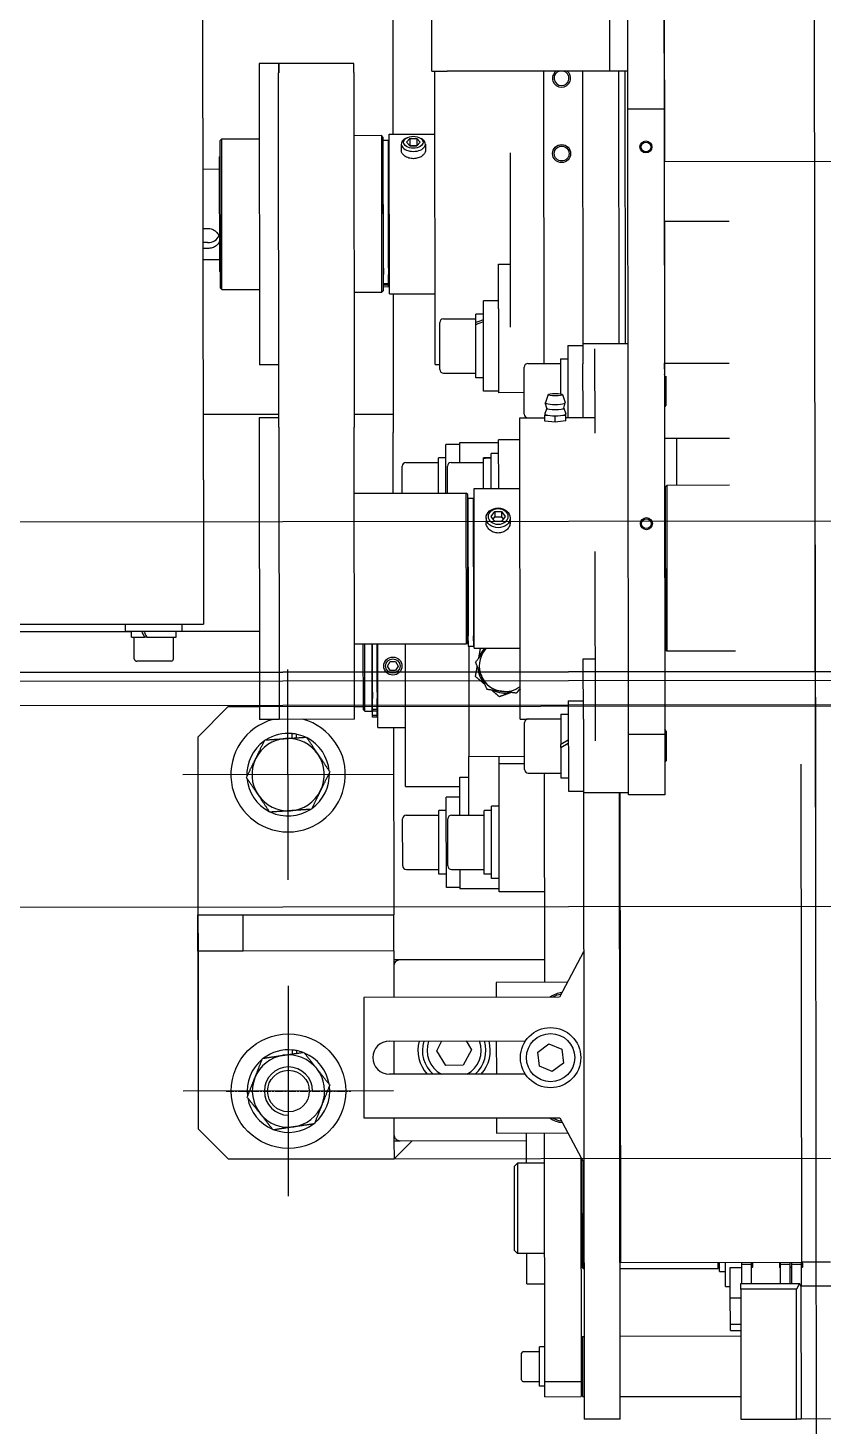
# Model space of a CAD drawing. Header units: feet. Extents: x -99009 to 3252343, y -11094690 to 9035152.
# Drawn here: x 2520143.1 to 2520406.9, y -1973461.8 to -1972997.9 of the extents above; entities that cross this region are included whole.
import ezdxf

# ---------------------------------------------------------------- set-up
doc = ezdxf.new("R2010")
doc.units = ezdxf.units.FT
doc.linetypes.add('CHAIN', pattern=[0.7087, 0.4724, -0.0591, 0.1181, -0.0591])
for name, color, linetype in [('1', 1, 'Continuous'), ('K-LINE', 7, 'Continuous'), ('栗本図面枠', 7, 'Continuous')]:
    doc.layers.add(name, color=color, linetype=linetype)

# ---------------------------------------------------------------- blocks, each defined once
blk = doc.blocks.new('K24582845e8a56')
at = {"layer": '栗本図面枠', "color": 1}
for p, q in [((-3309.55, 250, 0), (-3309.55, -1150, 0)), ((-3309.55, -506), (-3309.55, 250)), ((-3309.55, 250, 0), (-3309.55, -1150, 0)), ((-3306.55, 247, 0), (-3306.55, -1147, 0)), ((-3298.55, 209, 0), (-3298.55, -1109, 0)), ((-3298.05, 195), (-3298.05, -195)), ((-3148.05, -195), (-3148.05, 195)), ((-3359.55, -450), (-3359.55, 194)), ((-3231.55, 142, 0), (-3231.55, -1042, 0)), ((-3478.91, -49.88), (-3478.91, 49.87)), ((-3113.55, 4.82), (-3113.55, -4.83)), ((-3105.61, 5), (-3105.61, -5)), ((-3061.55, 5), (-3061.55, -5)), ((-3351.63, 0), (-2903.56, 0)), ((-3264.58, 0), (-4586.7, 0)), ((-3113.28, -4.49), (-3113.55, -4.49)), ((-3113.28, -4.49), (-3111.9, -4.49)), ((-3111.9, -4.83), (-3111.9, -4.47)), ((-3278.79, -4.83), (-3113.55, -4.83)), ((-3112.93, -4.83), (-3113.55, -4.83)), ((-3113.55, -64.88), (-3113.55, -4.83)), ((-3112.93, -8.03), (-3113.55, -8.03)), ((-3112.93, -8.57), (-3113.55, -8.57)), ((-3105.61, -4.83), (-3112.93, -4.83)), ((-3112.93, -8.03), (-3112.93, -4.83)), ((-3106.55, -8.03), (-3112.93, -8.03)), ((-3106.55, -8.57), (-3112.93, -8.57)), ((-3112.93, -11.77), (-3112.93, -8.57)), ((-3111.9, -8.57), (-3111.9, -8.03)), ((-3105.61, -5), (-3106.55, -5.5)), ((-3106.55, -5.5), (-3104.67, -6.5)), ((-3106.55, -25), (-3106.55, -5.5)), ((-3106.55, -5.5), (-3106.55, -5.5)), ((-3105.61, -5), (-3061.55, -5)), ((-3104.67, -6.5), (-3104.67, -25)), ((-3061.55, -6.5), (-3104.67, -6.5)), ((-3061.55, -5), (-3061.55, -6.5)), ((-3061.55, -25), (-3061.55, -6.5)), ((-3112.93, -11.77), (-3113.55, -11.77)), ((-3113.55, -12.1), (-3113.28, -12.1)), ((-3113.28, -12.1), (-3111.9, -12.1)), ((-3106.55, -11.77), (-3112.93, -11.77)), ((-3111.9, -12.12), (-3111.9, -11.77)), ((-3113.28, -21.08), (-3113.55, -21.08)), ((-3112.93, -21.42), (-3113.55, -21.42)), ((-3113.28, -21.08), (-3111.9, -21.08)), ((-3106.55, -21.42), (-3112.93, -21.42)), ((-3112.93, -24.62), (-3112.93, -21.42)), ((-3111.9, -21.42), (-3111.9, -21.06)), ((-3316.41, -26.5), (-3316.41, -49.25)), ((-3112.93, -24.62), (-3113.55, -24.62)), ((-3106.55, -24.62), (-3112.93, -24.62)), ((-3111.9, -28.44), (-3111.9, -24.62)), ((-3104.67, -25), (-3106.55, -25)), ((-3104.67, -25), (-3061.55, -25)), ((-3101.74, -28.44), (-3101.74, -25)), ((-3093.08, -28.44), (-3093.08, -25)), ((-3090.93, -28.44), (-3090.93, -25)), ((-3089.05, -25), (-3089.05, -65)), ((-3069.05, -65), (-3069.05, -25)), ((-3458.91, -28.44), (-3458.91, -49.88)), ((-3411.91, -49.88), (-3411.91, -28.44)), ((-3386.91, -28.44), (-3386.91, -49.88)), ((-3371.41, -28.44), (-3371.41, -49.25)), ((-3105.55, -30), (-3113.55, -30)), ((-3110.55, -32), (-3113.55, -32)), ((-3112.05, -32), (-3111.55, -32.5)), ((-3101.74, -28.44), (-3111.9, -28.44)), ((-3110.55, -32), (-3110.55, -30)), ((-3105.55, -30), (-3105.55, -28.44)), ((-3093.08, -28.44), (-3101.74, -28.44)), ((-3090.93, -28.44), (-3093.08, -28.44)), ((-3111.55, -32.5), (-3113.55, -32.5)), ((-3111.55, -65), (-3111.55, -32.5)), ((-3386.91, -46), (-3371.41, -46)), ((-3544.34, -49.88), (-3478.91, -49.88)), ((-3534.11, -50), (-3496.21, -50)), ((-3496.21, -50), (-3496.21, -62)), ((-3496.21, -50), (-3288.71, -50)), ((-3458.91, -49.88), (-3478.91, -49.88)), ((-3458.91, -49.88), (-3411.91, -49.88)), ((-3407.89, -49.88), (-3411.91, -49.88)), ((-3408.19, -49.88), (-3408.32, -50)), ((-3407.59, -49.5), (-3397.97, -49.5)), ((-3397.97, -49.5), (-3397.47, -50)), ((-3386.91, -49.88), (-3397.59, -49.88)), ((-3371.41, -49.25), (-3316.41, -49.25)), ((-3370.91, -49.75), (-3371.41, -49.25)), ((-3370.91, -49.75), (-3316.91, -49.75)), ((-3367.55, -49.75), (-3367.55, -50)), ((-3363.91, -50), (-3363.91, -49.75)), ((-3323.91, -50), (-3323.91, -49.75)), ((-3316.91, -49.75), (-3316.41, -49.25)), ((-3289.86, -49.5), (-3290.36, -50)), ((-3289.86, -49.5), (-3280.01, -49.5)), ((-3288.71, -50), (-3288.71, -62)), ((-3288.71, -50), (-3268.71, -50)), ((-3280.01, -49.5), (-3279.51, -50)), ((-3268.71, -50), (-3268.71, -62)), ((-3496.21, -62), (-3534.11, -62)), ((-3508.91, -62), (-3508.91, -68)), ((-3508.91, -63), (-3418.39, -63)), ((-3288.71, -62), (-3496.21, -62)), ((-3418.39, -62), (-3418.39, -77)), ((-3268.71, -62), (-3288.71, -62)), ((-3269.44, -62), (-3269.44, -77)), ((-3269.44, -64.88), (-3113.55, -64.88)), ((-3153.55, -65), (-3153.55, -64.88)), ((-3151.55, -65), (-3151.55, -64.88)), ((-3508.91, -68), (-3526.38, -68)), ((-3418.39, -65), (-3508.91, -65)), ((-3508.91, -68), (-3508.91, -74)), ((-3061.62, -65), (-3269.44, -65)), ((-3061.62, -65), (-3061.62, -77)), ((-3508.91, -74), (-3508.91, -122)), ((-3388.71, -73), (-3416.78, -73)), ((-3393.91, -82.7), (-3393.91, -73)), ((-3286.65, -73), (-3349.46, -73)), ((-3313.86, -77), (-3313.86, -73)), ((-3508.91, -77), (-3418.39, -77)), ((-3418.39, -77), (-3411.78, -77)), ((-3417.89, -82), (-3417.89, -77)), ((-3393.91, -77), (-3411.78, -77)), ((-3293.83, -77), (-3313.86, -77)), ((-3299.94, -82), (-3299.94, -77)), ((-3293.83, -77), (-3269.44, -77)), ((-3269.94, -82), (-3269.94, -77)), ((-3269.44, -77), (-3061.62, -77)), ((-3216.62, -77), (-3201.62, -85)), ((-3161.62, -85), (-3146.62, -77)), ((-3148.49, -78), (-3074.05, -78)), ((-3148.05, -78), (-3148.05, -77.77)), ((-3112.05, -77.75), (-3148.02, -77.75)), ((-3111.55, -77.25), (-3147.08, -77.25)), ((-3146.55, -77.75), (-3146.55, -78)), ((-3116.55, -77.75), (-3116.55, -78)), ((-3112.05, -77.75), (-3111.55, -77.25)), ((-3111.55, -77.25), (-3111.55, -77)), ((-3089.05, -77.5), (-3089.05, -77)), ((-3089.05, -77.5), (-3069.05, -77.5)), ((-3082.05, -78), (-3082.05, -77.5)), ((-3076.05, -78), (-3076.05, -77.5)), ((-3074.05, -78), (-3069.05, -78)), ((-3074.05, -90), (-3074.05, -78)), ((-3069.05, -77.5), (-3069.05, -77)), ((-3069.05, -90), (-3069.05, -78)), ((-3417.89, -82), (-3393.91, -82)), ((-3413.44, -84.5), (-3413.44, -82)), ((-3401.55, -83.8), (-3398.9, -82.91)), ((-3397.07, -83.4), (-3398.84, -82.9)), ((-3397.1, -83.4), (-3395.16, -82.71)), ((-3395.48, -82.7), (-3395.49, -82.82)), ((-3395.12, -82.7), (-3395.48, -82.7)), ((-3394.77, -82.7), (-3395.12, -82.7)), ((-3392.8, -82.7), (-3394.77, -82.7)), ((-3394.6, -84.45), (-3394.77, -82.7)), ((-3392.8, -82.7), (-3392.45, -86.2)), ((-3299.94, -82), (-3269.94, -82)), ((-3295.49, -84.5), (-3295.49, -82)), ((-3286.88, -82), (-3285.44, -84.5)), ((-3284.44, -84.5), (-3285.88, -82)), ((-3274.39, -84.5), (-3274.39, -82)), ((-3206.55, -82.37), (-3206.55, -106)), ((-3156.55, -106), (-3156.55, -82.3)), ((-3413.44, -84.5), (-3401.82, -84.5)), ((-3411.89, -95.3), (-3411.89, -84.5)), ((-3394.77, -89.7), (-3394.6, -87.95)), ((-3394.42, -86.2), (-3394.6, -84.45)), ((-3394.6, -87.95), (-3394.42, -86.2)), ((-3392.45, -86.2), (-3394.42, -86.2)), ((-3392.45, -86.2), (-3392.8, -89.7)), ((-3295.49, -84.5), (-3285.44, -84.5)), ((-3293.94, -95.3), (-3293.94, -84.5)), ((-3284.44, -84.5), (-3285.44, -84.5)), ((-3284.44, -84.5), (-3274.39, -84.5)), ((-3275.94, -95.3), (-3275.94, -84.5)), ((-3201.62, -85), (-3201.62, -150)), ((-3186.14, -88.56), (-3184.33, -84.31)), ((-3184.33, -84.31), (-3179.75, -83.75)), ((-3179.75, -83.75), (-3176.97, -87.44)), ((-3176.97, -87.44), (-3178.78, -91.69)), ((-3161.62, -150), (-3161.62, -85)), ((-3508.91, -90), (-3411.89, -90)), ((-3401.55, -88.6), (-3398.9, -89.49)), ((-3397.07, -89), (-3398.84, -89.5)), ((-3397.1, -89), (-3395.16, -89.69)), ((-3395.49, -89.58), (-3395.48, -89.7)), ((-3395.48, -89.7), (-3395.12, -89.7)), ((-3395.12, -89.7), (-3394.77, -89.7)), ((-3392.8, -89.7), (-3394.77, -89.7)), ((-3393.91, -98), (-3393.91, -89.7)), ((-3275.94, -90), (-3206.55, -90)), ((-3236.55, -90), (-3236.55, -105)), ((-3214.05, -90), (-3214.05, -138)), ((-3183.36, -92.25), (-3186.14, -88.56)), ((-3178.78, -91.69), (-3183.36, -92.25)), ((-3074.05, -90), (-3156.55, -90)), ((-3146.55, -90), (-3146.55, -99)), ((-3116.55, -90), (-3116.55, -99)), ((-3106.55, -96), (-3106.55, -90)), ((-3085.55, -90), (-3085.55, -91.75)), ((-3072.55, -91.75), (-3085.55, -91.75)), ((-3084.05, -97.15), (-3084.05, -91.75)), ((-3069.05, -90), (-3074.05, -90)), ((-3074.05, -97.15), (-3074.05, -91.75)), ((-3072.55, -90), (-3072.55, -91.75)), ((-3395.09, -96.5), (-3410.69, -96.5)), ((-3402.22, -96.5), (-3402.22, -105)), ((-3293.91, -98), (-3293.91, -95.52)), ((-3277.14, -96.5), (-3292.74, -96.5)), ((-3281.55, -115), (-3281.55, -96.5)), ((-3279.05, -96.5), (-3279.05, -105)), ((-3187.12, -141.5), (-3187.12, -96.31)), ((-3176.12, -96.39), (-3176.12, -141.5)), ((-3156.45, -96), (-3156.55, -96)), ((-3146.55, -96), (-3156.45, -96)), ((-3154.05, -138), (-3154.05, -96)), ((-3148.05, -140), (-3148.05, -96)), ((-3106.65, -96), (-3116.55, -96)), ((-3106.55, -96), (-3106.65, -96)), ((-3423.99, -101), (-3481.79, -101)), ((-3444.91, -105), (-3444.91, -101)), ((-3293.91, -98), (-3393.91, -98)), ((-3386.55, -98), (-3386.55, -105)), ((-3370.41, -113.2), (-3370.41, -98)), ((-3360.68, -101.2), (-3359.11, -101.2)), ((-3317.41, -113.2), (-3317.41, -98)), ((-3146.55, -99), (-3116.55, -99)), ((-3145.55, -100), (-3146.55, -99)), ((-3117.55, -100), (-3145.55, -100)), ((-3117.55, -100), (-3116.55, -99)), ((-3074.65, -97.75), (-3083.45, -97.75)), ((-3430.02, -105), (-3444.91, -105)), ((-3432.72, -105), (-3432.72, -110)), ((-3430.02, -105), (-3402.22, -105)), ((-3402.72, -105), (-3402.72, -110)), ((-3370.41, -105), (-3386.55, -105)), ((-3385.55, -105), (-3385.55, -118)), ((-3382.05, -105), (-3382.05, -107.5)), ((-3362.76, -104.05), (-3361.12, -102.89)), ((-3362.76, -106.35), (-3362.76, -104.05)), ((-3362.76, -104.05), (-3361.04, -104.05)), ((-3362.76, -106.35), (-3361.04, -106.35)), ((-3361.12, -107.51), (-3362.76, -106.35)), ((-3361.12, -102.89), (-3359.48, -104.05)), ((-3359.48, -106.35), (-3361.12, -107.51)), ((-3361.04, -104.05), (-3360.26, -103.5)), ((-3361.04, -106.35), (-3361.04, -104.05)), ((-3360.26, -106.9), (-3361.04, -106.35)), ((-3359.48, -104.05), (-3359.48, -106.35)), ((-3279.05, -105), (-3281.55, -105)), ((-3236.55, -105), (-3279.05, -105)), ((-3265.05, -105), (-3265.05, -107.5)), ((-3241.05, -105), (-3241.05, -107.5)), ((-3237.55, -105), (-3237.55, -118)), ((-3206.55, -106), (-3201.62, -106)), ((-3187.12, -106), (-3176.12, -106)), ((-3161.62, -106), (-3156.55, -106)), ((-3402.72, -110), (-3432.72, -110)), ((-3428.27, -110), (-3428.27, -112.5)), ((-3407.17, -110), (-3407.17, -112.5)), ((-3370.41, -107.5), (-3382.05, -107.5)), ((-3380.6, -107.5), (-3380.6, -110)), ((-3380.49, -110), (-3380.6, -110)), ((-3380.3, -110), (-3380.49, -110)), ((-3370.41, -110), (-3380.3, -110)), ((-3379.05, -120.8), (-3379.05, -110)), ((-3360.68, -109.2), (-3359.11, -109.2)), ((-3241.05, -107.5), (-3265.05, -107.5)), ((-3263.6, -107.5), (-3263.6, -110)), ((-3242.5, -110), (-3263.6, -110)), ((-3262.05, -120.8), (-3262.05, -110)), ((-3244.05, -120.8), (-3244.05, -110)), ((-3242.5, -107.5), (-3242.5, -110)), ((-3425.48, -112.5), (-3428.27, -112.5)), ((-3426.72, -123.3), (-3426.72, -112.5)), ((-3424.77, -112.5), (-3425.48, -112.5)), ((-3407.17, -112.5), (-3424.77, -112.5)), ((-3408.72, -123.3), (-3408.72, -112.5)), ((-3317.41, -113.2), (-3370.41, -113.2)), ((-3368.41, -115.3), (-3368.91, -115.8)), ((-3318.91, -115.8), (-3368.91, -115.8)), ((-3368.91, -152.95), (-3368.91, -115.8)), ((-3319.41, -115.3), (-3368.41, -115.3)), ((-3367.21, -113.45), (-3321.55, -113.45)), ((-3367.21, -115.2), (-3367.21, -113.45)), ((-3367.21, -115.2), (-3321.55, -115.2)), ((-3363.91, -113.45), (-3363.91, -113.2)), ((-3362.66, -115.3), (-3362.66, -115.2)), ((-3325.16, -115.3), (-3325.16, -115.2)), ((-3323.91, -113.45), (-3323.91, -113.2)), ((-3319.93, -113.45), (-3321.55, -113.45)), ((-3319.93, -115.2), (-3321.55, -115.2)), ((-3319.93, -113.45), (-3318.22, -113.45)), ((-3319.93, -115.2), (-3318.22, -115.2)), ((-3319.41, -115.3), (-3318.91, -115.8)), ((-3318.91, -152.95), (-3318.91, -115.8)), ((-3318.22, -113.45), (-3318.07, -113.45)), ((-3318.22, -115.2), (-3318.07, -115.2)), ((-3318.07, -115.2), (-3318.07, -113.45)), ((-3318.07, -115), (-3281.55, -115)), ((-3262.05, -115), (-3281.55, -115)), ((-3274.68, -118), (-3274.68, -115)), ((-3187.12, -116.01), (-3184.2, -114.23)), ((-3184.2, -114.23), (-3179.13, -116.99)), ((-3385.55, -118), (-3379.05, -118)), ((-3385.05, -118), (-3385.05, -122.5)), ((-3262.05, -118), (-3274.68, -118)), ((-3271.55, -136), (-3271.55, -118)), ((-3268.05, -118), (-3268.05, -122.5)), ((-3244.05, -118), (-3237.55, -118)), ((-3238.05, -118), (-3238.05, -122.5)), ((-3179.13, -116.99), (-3178.98, -122.76)), ((-3508.91, -127), (-3508.91, -122)), ((-3409.92, -124.5), (-3425.52, -124.5)), ((-3411.55, -126), (-3411.55, -124.5)), ((-3368.91, -122.5), (-3385.05, -122.5)), ((-3380.6, -122.5), (-3380.6, -125)), ((-3368.91, -125), (-3380.6, -125)), ((-3379.05, -135.8), (-3379.05, -125)), ((-3368.91, -122), (-3377.85, -122)), ((-3238.05, -122.5), (-3268.05, -122.5)), ((-3263.6, -122.5), (-3263.6, -125)), ((-3242.5, -125), (-3263.6, -125)), ((-3262.05, -135.8), (-3262.05, -125)), ((-3245.25, -122), (-3260.85, -122)), ((-3244.05, -135.8), (-3244.05, -125)), ((-3242.5, -122.5), (-3242.5, -125)), ((-3183.91, -125.77), (-3187.12, -124.03)), ((-3178.98, -122.76), (-3183.91, -125.77)), ((-3508.91, -127), (-3592.91, -127)), ((-3411.55, -126), (-3508.91, -126)), ((-3488.05, -141.2), (-3488.05, -126)), ((-3484.75, -129.2), (-3482.58, -129.2)), ((-3435.05, -141.2), (-3435.05, -126)), ((-3486.86, -131.13), (-3486.61, -130.63)), ((-3486.57, -132.05), (-3485.35, -130.89)), ((-3486.57, -134.35), (-3486.57, -132.05)), ((-3486.57, -132.05), (-3484.19, -132.05)), ((-3486.57, -134.35), (-3484.19, -134.35)), ((-3485.35, -135.51), (-3486.57, -134.35)), ((-3485.35, -130.89), (-3484.14, -132.05)), ((-3484.14, -134.35), (-3485.35, -135.51)), ((-3484.19, -132.05), (-3484.16, -132.02)), ((-3484.19, -134.35), (-3484.19, -132.05)), ((-3484.16, -134.38), (-3484.19, -134.35)), ((-3484.14, -132.05), (-3484.14, -134.35)), ((-3148.05, -140), (-3154.05, -134)), ((-3154.05, -134), (-3148.05, -140)), ((-3486.86, -135.27), (-3486.61, -135.77)), ((-3484.75, -137.2), (-3482.58, -137.2)), ((-3368.91, -137), (-3377.85, -137)), ((-3271.55, -136), (-3318.91, -136)), ((-3313.05, -139.33), (-3311.55, -138.47)), ((-3311.55, -138.47), (-3310.05, -139.33)), ((-3291.15, -145.2), (-3291.15, -136)), ((-3245.25, -137), (-3260.85, -137)), ((-3214.05, -138), (-3214.05, -140)), ((-3154.05, -140), (-3154.05, -138)), ((-3538.55, -140), (-3488.05, -140)), ((-3435.05, -141.2), (-3488.05, -141.2)), ((-3487.05, -143.3), (-3487.55, -143.8)), ((-3487.55, -143.8), (-3435.55, -143.8)), ((-3487.55, -143.8), (-3487.55, -152.95)), ((-3487.05, -143.3), (-3436.05, -143.3)), ((-3443.56, -141.45), (-3485.89, -141.45)), ((-3485.89, -141.45), (-3485.89, -143.2)), ((-3443.56, -143.2), (-3485.89, -143.2)), ((-3481.55, -141.45), (-3481.55, -141.2)), ((-3480.3, -143.3), (-3480.3, -143.2)), ((-3443.56, -141.45), (-3441.49, -141.45)), ((-3443.56, -143.2), (-3441.49, -143.2)), ((-3442.8, -143.3), (-3442.8, -143.2)), ((-3441.55, -141.45), (-3441.55, -141.2)), ((-3439.19, -141.45), (-3441.49, -141.45)), ((-3439.19, -143.2), (-3441.49, -143.2)), ((-3438.35, -141.45), (-3439.19, -141.45)), ((-3438.35, -143.2), (-3439.19, -143.2)), ((-3438.35, -141.45), (-3438.35, -143.2)), ((-3438.35, -141.45), (-3437.95, -141.45)), ((-3438.35, -143.2), (-3437.95, -143.2)), ((-3437.95, -141.45), (-3437.95, -143.2)), ((-3437.39, -141.45), (-3437.95, -141.45)), ((-3437.39, -143.2), (-3437.95, -143.2)), ((-3437.33, -141.45), (-3437.39, -141.45)), ((-3437.33, -143.2), (-3437.39, -143.2)), ((-3437.33, -141.45), (-3437.33, -143.2)), ((-3436.05, -143.3), (-3435.55, -143.8)), ((-3435.55, -143.8), (-3435.55, -152.95)), ((-3435.05, -140), (-3395.05, -140)), ((-3395.05, -140), (-3395.05, -152.95)), ((-3395.05, -140), (-3389.05, -140)), ((-3368.91, -140), (-3389.05, -140)), ((-3313.05, -141.07), (-3313.05, -139.33)), ((-3311.55, -141.93), (-3313.05, -141.07)), ((-3310.05, -141.07), (-3311.55, -141.93)), ((-3310.05, -139.33), (-3310.05, -141.07)), ((-3291.15, -140), (-3229.05, -140)), ((-3217.05, -140), (-3229.05, -140)), ((-3229.05, -190), (-3229.05, -140)), ((-3217.05, -140), (-3214.05, -140)), ((-3217.05, -140), (-3217.05, -190)), ((-3214.05, -140), (-3212.05, -140)), ((-3212.05, -140), (-3201.62, -140)), ((-3187.12, -140), (-3176.12, -140)), ((-3161.62, -140), (-3156.05, -140)), ((-3156.05, -140), (-3154.05, -140)), ((-3154.05, -140), (-3148.05, -140)), ((-3148.05, -195), (-3148.05, -140)), ((-3291.15, -145.2), (-3318.91, -145.2)), ((-3302.9, -145.45), (-3318.91, -145.45)), ((-3302.9, -146.95), (-3318.91, -146.95)), ((-3296.55, -147.05), (-3318.91, -147.05)), ((-3302.9, -145.45), (-3300.81, -145.45)), ((-3302.9, -146.95), (-3300.81, -146.95)), ((-3298.41, -145.45), (-3300.81, -145.45)), ((-3298.41, -146.95), (-3300.81, -146.95)), ((-3297.19, -145.45), (-3298.41, -145.45)), ((-3297.19, -146.95), (-3298.41, -146.95)), ((-3297.25, -147.05), (-3297.25, -146.95)), ((-3297.19, -145.45), (-3297.19, -146.95)), ((-3297.19, -145.45), (-3296.55, -145.45)), ((-3297.19, -146.95), (-3296.55, -146.95)), ((-3296.55, -145.45), (-3296.55, -145.2)), ((-3296.55, -145.45), (-3296.55, -146.95)), ((-3295.52, -145.45), (-3296.55, -145.45)), ((-3295.52, -146.95), (-3296.55, -146.95)), ((-3296.55, -149.5), (-3296.55, -147.05)), ((-3295.18, -145.45), (-3295.52, -145.45)), ((-3295.18, -146.95), (-3295.52, -146.95)), ((-3294.59, -145.45), (-3295.18, -145.45)), ((-3295.18, -145.45), (-3295.18, -146.95)), ((-3294.59, -146.95), (-3295.18, -146.95)), ((-3294.59, -145.45), (-3294.59, -146.95)), ((-3508.47, -152.95), (-3511.55, -152.95)), ((-3511.55, -152.95), (-3511.55, -177.95)), ((-3508.47, -152.95), (-3390.83, -152.95)), ((-3293.91, -152.95), (-3390.83, -152.95)), ((-3296.55, -149.5), (-3318.91, -149.5)), ((-3297.05, -150), (-3318.91, -150)), ((-3298.05, -150), (-3298.05, -152.95)), ((-3297.05, -150), (-3296.55, -149.5)), ((-3293.91, -152.95), (-3293.91, -177.95)), ((-3201.62, -150), (-3161.62, -150)), ((-3287.67, -173.68), (-3289.19, -173.68)), ((-3288.98, -172.28), (-3287.76, -172.28)), ((-3182.87, -173.68), (-3184.19, -173.68)), ((-3183.98, -172.28), (-3183.08, -172.28)), ((-3511.55, -177.8), (-3508.47, -177.8)), ((-3511.55, -177.8), (-3511.55, -184.3)), ((-3511.55, -177.95), (-3508.47, -177.95)), ((-3390.83, -177.95), (-3508.47, -177.95)), ((-3411.55, -177.95), (-3411.55, -184.3)), ((-3395.05, -177.95), (-3395.05, -203)), ((-3393.91, -177.95), (-3393.91, -184.45)), ((-3390.83, -177.95), (-3293.91, -177.95)), ((-3390.83, -177.95), (-3293.91, -177.95)), ((-3293.91, -177.95), (-3293.91, -184.45)), ((-3511.55, -184.3), (-3411.55, -184.3)), ((-3486.55, -196.8), (-3486.55, -184.3)), ((-3436.55, -196.8), (-3436.55, -184.3)), ((-3393.91, -184.45), (-3293.91, -184.45)), ((-3323.05, -184.45), (-3323.05, -212.1)), ((-3298.05, -184.45), (-3298.05, -195)), ((-3217.05, -190), (-3229.05, -190)), ((-3229.05, -205), (-3229.05, -190)), ((-3217.05, -190), (-3217.05, -205)), ((-3436.55, -196.8), (-3486.55, -196.8)), ((-3486.05, -197.3), (-3486.55, -196.8)), ((-3437.05, -197.3), (-3486.05, -197.3)), ((-3480.55, -197.5), (-3480.75, -197.3)), ((-3442.55, -197.5), (-3480.55, -197.5)), ((-3476.55, -203), (-3476.55, -197.5)), ((-3446.55, -203), (-3446.55, -197.5)), ((-3442.55, -197.5), (-3442.35, -197.3)), ((-3437.05, -197.3), (-3436.55, -196.8)), ((-3288.05, -205), (-3298.05, -195)), ((-3288.05, -205), (-3298.05, -195)), ((-3148.05, -195), (-3158.05, -205)), ((-3148.05, -195), (-3158.05, -205)), ((-3373.45, -203), (-3695.95, -203)), ((-3456.86, -203), (-3456.86, -201.5)), ((-3452.12, -201.5), (-3452.12, -203)), ((-3450.21, -201.5), (-3450.21, -203)), ((-3373.45, -203), (-3325.55, -203)), ((-3325.55, -513), (-3325.55, -203)), ((-3288.05, -205), (-3229.05, -205)), ((-3288.05, -205), (-3158.05, -205)), ((-3217.05, -205), (-3229.05, -205)), ((-3217.05, -205), (-3158.05, -205)), ((-3323.25, -210.1), (-3325.55, -210.1)), ((-3323.25, -228.9), (-3323.25, -210.1)), ((-3321.25, -212.1), (-3323.25, -212.1)), ((-3321.25, -221.85), (-3321.25, -212.1)), ((-3314.05, -213), (-3321.25, -213)), ((-3313.25, -213.8), (-3313.25, -225.2)), ((-3321.25, -221.85), (-3321.25, -222.26)), ((-3321.25, -222.26), (-3321.25, -222.6)), ((-3321.25, -226.9), (-3321.25, -222.6)), ((-3321.25, -226.9), (-3323.25, -226.9)), ((-3323.05, -226.9), (-3323.05, -489.1)), ((-3314.05, -226), (-3321.25, -226)), ((-3323.25, -228.9), (-3325.55, -228.9))]:
    blk.add_line(p, q, dxfattribs=at)
at = {"layer": '栗本図面枠', "color": 1, "ltscale": 0.047517}
blk.add_line((-3407.84, -49.88), (-3407.84, -50), dxfattribs=at)
at = {"layer": '栗本図面枠', "color": 1, "ltscale": 0.181403}
for p, q in [((-3397.94, -50), (-3397.94, -49.52)), ((-3289.89, -49.52), (-3289.89, -50)), ((-3279.99, -50), (-3279.99, -49.52))]:
    blk.add_line(p, q, dxfattribs=at)
at = {"layer": '栗本図面枠', "color": 1, "ltscale": 0.19037}
for p, q in [((-3081.45, -77.5), (-3081.45, -78)), ((-3076.65, -78), (-3076.65, -77.5))]:
    blk.add_line(p, q, dxfattribs=at)
at = {"layer": '栗本図面枠', "color": 1, "ltscale": 7.755033}
for p, q in [((-3275.55, -140.1), (-3275.55, -209.9)), ((-3170.55, -140.1), (-3170.55, -209.9)), ((-3240.65, -175), (-3310.45, -175)), ((-3135.65, -175), (-3205.45, -175))]:
    blk.add_line(p, q, dxfattribs=at)
at = {"layer": '栗本図面枠', "color": 1, "linetype": 'CHAIN', "ltscale": 5.755142}
for p, q in [((-3170.55, -195.72), (-3170.55, -154.28)), ((-3149.83, -175), (-3191.27, -175))]:
    blk.add_line(p, q, dxfattribs=at)
at = {"layer": '栗本図面枠', "color": 1, "ltscale": 4.786925}
for centre in [(-3483.71, -56), (-3358.71, -56)]:
    blk.add_circle(centre, 2, dxfattribs=at)
at = {"layer": '栗本図面枠', "color": 1}
for centre, radius in [((-3483.71, -56), 1.62), ((-3358.71, -56), 1.62), ((-3181.55, -88), 10), ((-3481.55, -84), 2.46), ((-3181.55, -88), 8), ((-3311.55, -140.2), 3), ((-3311.55, -140.2), 2.39), ((-3170.55, -175), 19), ((-3170.55, -175), 6.92)]:
    blk.add_circle(centre, radius, dxfattribs=at)
at = {"layer": '栗本図面枠', "color": 1, "ltscale": 7.180437}
blk.add_circle((-3481.55, -84), 3, dxfattribs=at)
at = {"layer": '栗本図面枠', "color": 1, "ltscale": 5.660453}
blk.add_arc((-3506.55, -84), 3, 218.1026, 141.8974, dxfattribs=at)
at = {"layer": '栗本図面枠', "color": 1}
for centre, radius, start, end in [((-3506.55, -84), 2.46, 196.2135, 163.7865), ((-3196.55, -84), 6.5, 182.0749, 218.852), ((-3196.55, -84), 6, 184.8892, 212.4706), ((-3166.55, -84), 6.5, 319.4371, 358.5181), ((-3166.55, -84), 6, 325.3862, 355.7724), ((-3410.69, -95.3), 1.2, 180, 270), ((-3395.09, -95.3), 1.2, 270, 349.2517), ((-3292.74, -95.3), 1.2, 180, 270), ((-3277.14, -95.3), 1.2, 270, 0), ((-3083.45, -97.15), 0.6, 180, 270), ((-3074.65, -97.15), 0.6, 270, 0), ((-3311.55, -103), 8.5, 352.85, 36.0319), ((-3311.55, -103), 9, 33.6619, 33.749), ((-3311.55, -103), 9, 333.6619, 12.0381), ((-3311.55, -103), 8.5, 292.85, 352.85), ((-3311.55, -103), 8.5, 226.4097, 232.85), ((-3311.55, -103), 9, 229.3685, 252.0381), ((-3311.55, -103), 8.5, 232.85, 292.85), ((-3311.55, -103), 9, 273.6619, 312.0381), ((-3184.05, -120), 12, 48.5856, 104.7835), ((-3184.05, -120), 10.55, 41.1998, 106.8721), ((-3184.05, -120), 9, 28.1154, 109.8904), ((-3425.52, -123.3), 1.2, 180, 270), ((-3409.92, -123.3), 1.2, 270, 0), ((-3377.85, -120.8), 1.2, 180, 270), ((-3260.85, -120.8), 1.2, 180, 270), ((-3245.25, -120.8), 1.2, 270, 0), ((-3184.05, -120), 9, 250.1096, 331.8846), ((-3184.05, -120), 10.55, 253.1279, 318.8002), ((-3184.05, -120), 12, 255.2165, 311.4144), ((-3377.85, -135.8), 1.2, 180, 270), ((-3260.85, -135.8), 1.2, 180, 270), ((-3245.25, -135.8), 1.2, 270, 0), ((-3212.05, -138), 2, 180, 270), ((-3156.05, -138), 2, 270, 0), ((-3181.62, -141.5), 5.5, 180, 0), ((-3275.55, -175), 19, 194.905, 165.095), ((-3275.55, -175), 13.7, 95.0014, 152.6951), ((-3275.55, -175), 13.7, 35.0014, 92.6951), ((-3170.55, -175), 13.7, 99.4715, 157.1652), ((-3170.55, -175), 13.7, 39.4715, 97.1652), ((-3275.55, -175), 12, 123.8483, 183.8483), ((-3275.55, -175), 12, 63.8483, 123.8483), ((-3275.55, -175), 12, 3.8483, 63.8483), ((-3170.55, -175), 12, 128.3184, 188.3184), ((-3170.55, -175), 8, 90, 0), ((-3170.55, -175), 12, 68.3184, 128.3184), ((-3170.55, -175), 12, 8.3184, 68.3184), ((-3170.55, -175), 13.7, 339.4715, 37.1652), ((-3275.55, -175), 13.7, 155.0014, 168.5453), ((-3275.55, -175), 13.7, 335.0014, 32.6951), ((-3170.55, -175), 13.7, 159.4715, 168.5453), ((-3275.55, -175), 13.7, 174.4679, 212.6951), ((-3275.55, -175), 13.7, 168.5453, 174.4679), ((-3275.55, -175), 12, 183.8483, 243.8483), ((-3275.55, -175), 12, 303.8483, 3.8483), ((-3170.55, -175), 13.7, 174.4679, 217.1652), ((-3170.55, -175), 13.7, 168.5453, 174.4679), ((-3170.55, -175), 12, 308.3184, 8.3184), ((-3170.55, -175), 12, 188.3184, 248.3184), ((-3170.55, -175), 13.7, 279.4715, 337.1652), ((-3275.55, -175), 13.7, 215.0014, 272.6951), ((-3275.55, -175), 12, 243.8483, 303.8483), ((-3275.55, -175), 13.7, 275.0014, 332.6951), ((-3170.55, -175), 13.7, 219.4715, 277.1652), ((-3170.55, -175), 12, 248.3184, 308.3184), ((-3314.05, -213.8), 0.8, 0, 90), ((-3314.05, -225.2), 0.8, 270, 0)]:
    blk.add_arc(centre, radius, start, end, dxfattribs=at)
for centre, major_axis, ratio, start_param, end_param in [((-3398.87, -86.2), (0, -3.3), 0.173648, 6.224376, 9.483588), ((-3397.09, -86.2), (0, -2.8), 0.173648, 0.048999, 3.092593), ((-3395.12, -86.2), (0, 3.5), 0.173648, 0, 0.061754), ((-3395.12, -86.2), (0, 3.5), 0.173648, 5.235988, 6.283185), ((-3395.12, -86.2), (0, -3.5), 0.173648, 0, 1.047198), ((-3395.12, -86.2), (0, 3.5), 0.173648, 4.18879, 5.235988), ((-3395.12, -86.2), (0, -3.5), 0.173648, 6.221432, 6.283185), ((-3417.72, -110.87), (-7.74, 18.01), 0.39793, 1.35399, 1.490941), ((-3417.72, -109.13), (-7.74, 18.01), 0.39793, 1.448813, 1.586666), ((-3370.05, -108.37), (-0.86, 18.27), 0.575631, 1.496216, 1.633166), ((-3370.05, -106.63), (-0.86, 18.27), 0.575631, 1.591038, 1.728891), ((-3484.75, -133.2), (0, 4), 0.608761, 2.26693, 7.157848), ((-3455.45, -201.5), (0, 4), 0.832023, 4.712389, 5.948405), ((-3321.95, -219.5), (12.76, 7.1), 0.163982, 4.519291, 4.675535), ((-3320.56, -219.5), (12.76, 7.1), 0.163982, 4.409783, 4.567374)]:
    blk.add_ellipse(centre, major_axis=major_axis, ratio=ratio, start_param=start_param, end_param=end_param, dxfattribs=at)
for centre, major_axis, ratio in [((-3401.53, -86.2), (0, -2.4), 0.173648), ((-3360.68, -105.2), (0, -4), 0.819152), ((-3361.12, -105.2), (0, -3.23), 0.819152), ((-3485.35, -133.2), (0, -3.23), 0.608761)]:
    blk.add_ellipse(centre, major_axis=major_axis, ratio=ratio, dxfattribs=at)
for points, knots in [([(-3112.03, -4.46), (-3112.32, -4.47), (-3112.61, -4.48), (-3113.04, -4.49), (-3113.16, -4.49), (-3113.28, -4.49)], [-1.2265756, -1.2265756, -1.2265756, -1.2265756, -1.1344498, -1.1344498, -1.0972383, -1.0972383, -1.0972383, -1.0972383]), ([(-3112.03, -21.05), (-3112.32, -21.06), (-3112.61, -21.07), (-3113.04, -21.08), (-3113.16, -21.08), (-3113.28, -21.08)], [-1.2265756, -1.2265756, -1.2265756, -1.2265756, -1.1344498, -1.1344498, -1.0972383, -1.0972383, -1.0972383, -1.0972383]), ([(-3359.11, -101.2), (-3358.7, -101.2), (-3358.25, -101.3), (-3357.41, -101.71), (-3357.02, -102.02), (-3356.4, -102.73), (-3356.12, -103.18), (-3355.75, -104.16), (-3355.66, -104.7), (-3355.66, -105.7), (-3355.75, -106.24), (-3356.12, -107.22), (-3356.4, -107.67), (-3357.02, -108.38), (-3357.41, -108.69), (-3358.25, -109.1), (-3358.7, -109.2), (-3359.11, -109.2)], [0.603691, 0.603691, 0.603691, 0.603691, 0.754612, 0.754612, 0.905534, 0.905534, 1.056458, 1.056458, 1.207382, 1.207382, 1.358306, 1.358306, 1.50923, 1.50923, 1.660151, 1.660151, 1.811073, 1.811073, 1.811073, 1.811073]), ([(-3482.58, -129.2), (-3482.27, -129.2), (-3481.93, -129.3), (-3481.29, -129.71), (-3480.98, -130.02), (-3480.49, -130.73), (-3480.27, -131.18), (-3479.98, -132.16), (-3479.9, -132.7), (-3479.9, -133.7), (-3479.98, -134.24), (-3480.27, -135.22), (-3480.49, -135.67), (-3480.98, -136.38), (-3481.29, -136.69), (-3481.93, -137.1), (-3482.27, -137.2), (-3482.58, -137.2)], [0.603691, 0.603691, 0.603691, 0.603691, 0.754612, 0.754612, 0.905534, 0.905534, 1.056458, 1.056458, 1.207382, 1.207382, 1.358306, 1.358306, 1.50923, 1.50923, 1.660151, 1.660151, 1.811073, 1.811073, 1.811073, 1.811073]), ([(-3456.86, -201.5), (-3456.86, -201), (-3456.76, -200.46), (-3456.36, -199.47), (-3456.07, -199.03), (-3455.4, -198.32), (-3454.99, -198.01), (-3454.11, -197.6), (-3453.65, -197.5), (-3453.23, -197.5)], [0, 0, 0, 0, 0.1514816, 0.1514816, 0.3029633, 0.3029633, 0.4544172, 0.4544172, 0.6058712, 0.6058712, 0.6058712, 0.6058712]), ([(-3453.23, -197.5), (-3452.81, -197.5), (-3452.38, -197.6), (-3451.62, -198.01), (-3451.28, -198.32), (-3450.77, -199.03), (-3450.56, -199.47), (-3450.27, -200.46), (-3450.21, -201), (-3450.21, -201.5)], [0.6058712, 0.6058712, 0.6058712, 0.6058712, 0.7573252, 0.7573252, 0.9087792, 0.9087792, 1.0602608, 1.0602608, 1.2117424, 1.2117424, 1.2117424, 1.2117424])]:
    blk.add_open_spline(points, degree=3, knots=knots, dxfattribs=at)
for points in [[(-3111.87, -4.45), (-3111.92, -4.45), (-3111.98, -4.45), (-3112.03, -4.46)], [(-3113.28, -12.1), (-3112.85, -12.1), (-3112.43, -12.11), (-3112.03, -12.13)], [(-3112.03, -12.13), (-3111.98, -12.14), (-3111.92, -12.14), (-3111.87, -12.14)], [(-3111.87, -21.04), (-3111.92, -21.04), (-3111.98, -21.04), (-3112.03, -21.05)]]:
    blk.add_open_spline(points, degree=3, dxfattribs=at)
for points, weights in [([(-3304.08, -98), (-3303.33, -98.57), (-3302.51, -99.19)], [1.02420279513, 1.02270131854, 1.01001874936]), ([(-3303.78, -98), (-3303.73, -98.15), (-3303.67, -98.31)], [1.0184756778, 1.01807744031, 1.0173631209]), ([(-3302.51, -99.19), (-3302.84, -101.8), (-3303.12, -104.06)], [1.01001874936, 1.04314139574, 1]), ([(-3302.73, -100.95), (-3302.08, -102.77), (-3301.33, -104.86)], [1.01252890753, 1.03003980449, 1]), ([(-3303.12, -104.06), (-3303.4, -106.32), (-3303.73, -108.93)], [1, 1.04314139574, 1.01001874936]), ([(-3301.33, -104.86), (-3302.51, -106.25), (-3303.55, -107.48)], [1, 1.02451234361, 1.0173631209]), ([(-3316.69, -109.77), (-3317.05, -109.5), (-3317.41, -109.22)], [1, 1.00833244852, 1.01381993344]), ([(-3314.19, -111.67), (-3315.72, -111.39), (-3317.41, -111.08)], [1.01252890753, 1.02659391108, 1.00998142379]), ([(-3312.78, -112.74), (-3314.87, -111.15), (-3316.69, -109.77)], [1.01001874936, 1.04314139574, 1]), ([(-3308.25, -110.83), (-3310.35, -111.72), (-3312.78, -112.74)], [1, 1.04314139574, 1.01001874936]), ([(-3303.73, -108.93), (-3306.15, -109.95), (-3308.25, -110.83)], [1.01001874936, 1.04314139574, 1]), ([(-3305.36, -109.62), (-3306.62, -111.09), (-3308.05, -112.79)], [1.01252890753, 1.03003980449, 1]), ([(-3308.05, -112.79), (-3309.85, -112.46), (-3311.43, -112.17)], [1, 1.02451234361, 1.0173631209]), ([(-3282.24, -165.03), (-3279.57, -163.24), (-3276.48, -161.17)], [1, 1.04314139574, 1.01001874936]), ([(-3276.48, -161.17), (-3273.15, -162.81), (-3270.26, -164.23)], [1.01001874936, 1.04314139574, 1]), ([(-3177.99, -165.59), (-3175.47, -163.59), (-3172.56, -161.29)], [1, 1.04314139574, 1.01001874936]), ([(-3172.56, -161.29), (-3169.11, -162.66), (-3166.12, -163.85)], [1.01001874936, 1.04314139574, 1]), ([(-3287.99, -168.89), (-3284.91, -166.82), (-3282.24, -165.03)], [1.01001874936, 1.04314139574, 1]), ([(-3270.26, -164.23), (-3267.38, -165.65), (-3264.05, -167.28)], [1, 1.04314139574, 1.01001874936]), ([(-3183.43, -169.88), (-3180.52, -167.58), (-3177.99, -165.59)], [1.01001874936, 1.04314139574, 1]), ([(-3166.12, -163.85), (-3163.13, -165.04), (-3159.68, -166.41)], [1, 1.04314139574, 1.01001874936]), ([(-3159.68, -166.41), (-3159.14, -170.08), (-3158.68, -173.26)], [1.01001874936, 1.04314139574, 1]), ([(-3287.53, -175.81), (-3287.74, -172.6), (-3287.99, -168.89)], [1, 1.04314139574, 1.01001874936]), ([(-3264.05, -167.28), (-3263.8, -170.99), (-3263.58, -174.19)], [1.01001874936, 1.04314139574, 1]), ([(-3182.43, -176.74), (-3182.89, -173.55), (-3183.43, -169.88)], [1, 1.04314139574, 1.01001874936]), ([(-3287.06, -182.72), (-3287.31, -179.01), (-3287.53, -175.81)], [1.01001874936, 1.04314139574, 1]), ([(-3263.58, -174.19), (-3263.36, -177.4), (-3263.12, -181.11)], [1, 1.04314139574, 1.01001874936]), ([(-3158.68, -173.26), (-3158.21, -176.45), (-3157.68, -180.12)], [1, 1.04314139574, 1.01001874936]), ([(-3181.42, -183.59), (-3181.96, -179.92), (-3182.43, -176.74)], [1.01001874936, 1.04314139574, 1]), ([(-3157.68, -180.12), (-3160.59, -182.42), (-3163.11, -184.41)], [1.01001874936, 1.04314139574, 1]), ([(-3280.84, -185.77), (-3283.73, -184.35), (-3287.06, -182.72)], [1, 1.04314139574, 1.01001874936]), ([(-3268.87, -184.97), (-3271.54, -186.76), (-3274.62, -188.83)], [1, 1.04314139574, 1.01001874936]), ([(-3263.12, -181.11), (-3266.2, -183.18), (-3268.87, -184.97)], [1.01001874936, 1.04314139574, 1]), ([(-3174.99, -186.15), (-3177.97, -184.96), (-3181.42, -183.59)], [1, 1.04314139574, 1.01001874936]), ([(-3163.11, -184.41), (-3165.64, -186.41), (-3168.55, -188.71)], [1, 1.04314139574, 1.01001874936]), ([(-3274.62, -188.83), (-3277.96, -187.19), (-3280.84, -185.77)], [1.01001874936, 1.04314139574, 1]), ([(-3168.55, -188.71), (-3172, -187.34), (-3174.99, -186.15)], [1.01001874936, 1.04314139574, 1])]:
    blk.add_rational_spline(points, weights, degree=2, dxfattribs=at)

msp = doc.modelspace()

# ---------------------------------------------------------------- linework, layer by layer
at = {"layer": '1'}
msp.add_arc((2520410.24778, -1978395.99612), 100000, 84.1346387202, 194.3871675539, dxfattribs=at)

# ---------------------------------------------------------------- block references
at = {"layer": 'K-LINE', "color": 2, "linetype": 'Continuous', "lineweight": 15, "rotation": 270.0650517140735}
msp.add_blockref('K24582845e8a56', (2520408.11897, -1976520.99344), dxfattribs=at)

doc.saveas('drawing.dxf')
